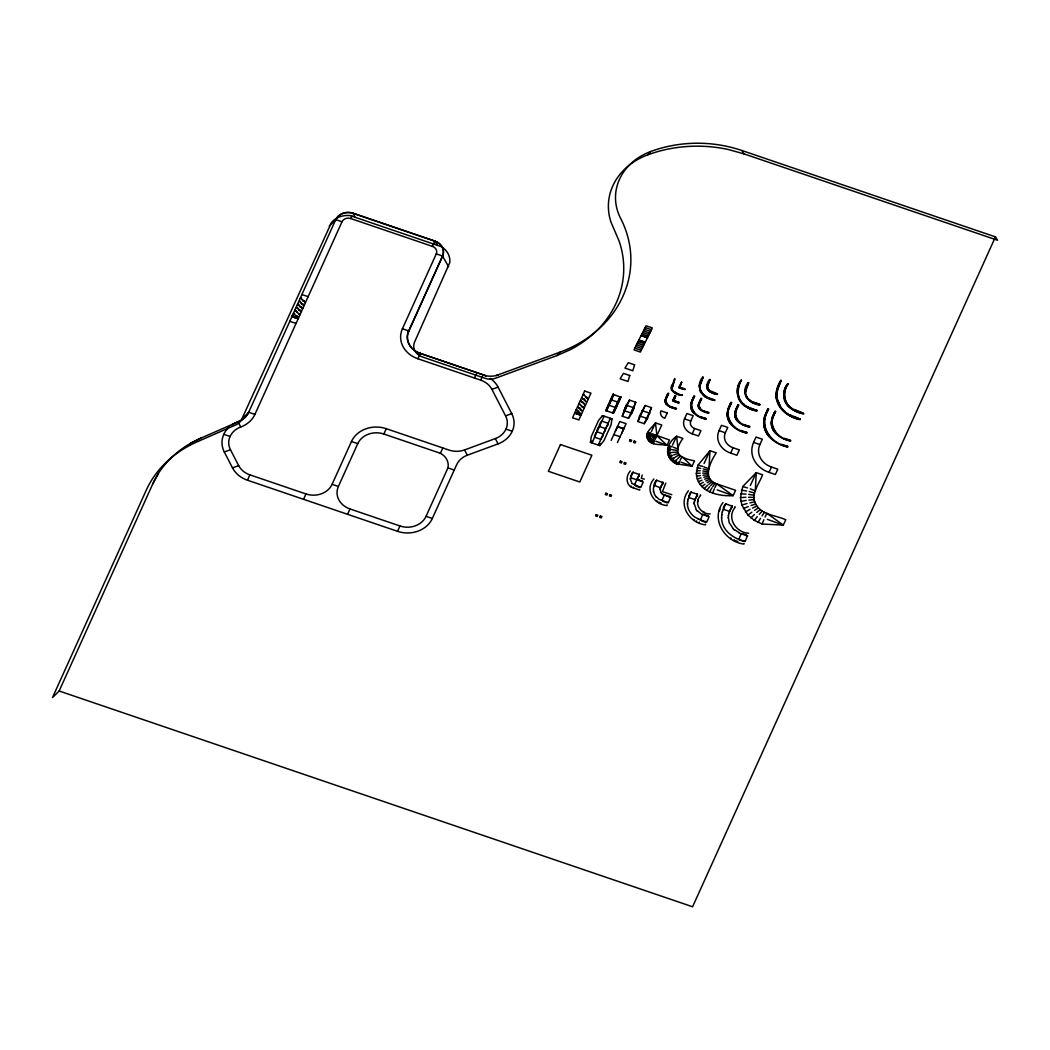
<?xml version="1.0" encoding="UTF-8"?>
<svg xmlns="http://www.w3.org/2000/svg" width="1050" height="1050" viewBox="0 0 1050 1050"><rect width="100%" height="100%" fill="white"/><g stroke="black" fill="none" stroke-linecap="round" stroke-linejoin="round"><path stroke-width="1.5" d="M668.64 445.883L671.803 446.604L667.984 447.681L670.976 449.518L667.524 451.408L671.068 452.537L668.207 455.136L672.053 455.424L669.992 458.587L673.89 458.01L672.748 461.554L676.436 460.123L676.305 463.798L692.081 466.226L694.496 460.871C678.812 457.748 672.328 453.206 682.907 438.401L676.62 436.249C665.7 443.625 663.836 457.852 676.305 463.798L679.534 461.593L678.3 464.612M594.444 437.154L600.731 439.294M594.654 436.498L594.589 435.658M594.562 436.091L595.796 432.981M596.571 432.469L595.77 433.414M596.872 431.799L603.159 433.939M597.174 431.13L597.004 430.303M596.991 430.736L598.211 427.626M598.986 427.114L598.198 428.059M599.288 426.444L605.574 428.597M599.589 425.775L599.419 424.948M599.406 425.381L600.626 422.271M601.401 421.772L600.613 422.717M602.923 435.422L601.033 438.624M601.702 421.102L607.989 423.242M602.989 434.713L603.002 435.881M603.461 433.269L605.338 430.067M605.745 410.563L606.533 410.839L613.791 394.787L613.003 394.301L605.745 410.563L613.594 413.241L620.865 396.966L620.064 396.926L612.806 412.978L614.933 410.498M605.273 429.253L605.417 430.526M605.876 427.928L607.753 424.712M608.173 404.998L616.022 407.676M607.688 423.911L607.845 425.171M610.588 399.643L618.45 402.321M613.003 394.301L620.852 397.189M614.775 410.445L617.347 405.142M617.19 405.103L619.762 399.788M619.605 399.748L620.865 396.966M631.746 482.987L630.367 478.774M630.696 477.291L630.262 479.181M630.893 476.595L630.827 475.781M630.814 476.227L632.034 473.117M632.809 472.605L632.021 473.55M631.732 483.381L640.828 487.358L643.243 482.002L630.683 477.724L633.111 471.936M634.567 484.772L639.398 474.075M635.342 485.048L635.933 486.15L639.082 487.213L640.067 486.649M637.284 478.761L639.161 475.545M637.77 479.692L638.728 479.561M639.253 476.004L639.096 474.744M642.482 481.294L641.878 480.624M653.441 488.224L654.242 485.704M654.531 494.13L653.533 491.242M662.97 482.108L660.529 487.896L654.268 485.31M654.465 484.627L654.399 483.814M654.373 484.247L655.607 481.136M656.381 480.637L655.594 481.569M654.242 485.743L656.683 479.968M670.701 497.083L668.259 502.871L658.888 499.209L656.355 496.716M660.673 491.859L660.227 488.946M660.542 487.449L660.122 489.352M660.857 486.78L662.734 483.577M661.592 493.159L660.66 492.253M661.999 500.299L664.414 494.944M662.668 482.777L662.812 484.037M662.865 494.209L670.674 497.516M663.232 494.826L661.579 493.553M667.498 502.176L666.514 502.74L663.39 501.231M665.201 495.219L669.598 496.873M669.309 496.151L669.913 496.821M698.027 518.582C692.869 517.269 687.067 510.038 687.501 503.541M687.461 504.158L687.592 501.467M687.579 501.9L688.039 499.236M688.957 497.149L688.026 499.669M689.023 496.401L688.957 495.587M688.944 496.02L690.165 492.909M690.939 492.411L690.152 493.356M697.528 493.881L695.1 499.669L688.813 497.529L691.241 491.741M696.189 509.394L694.221 503.646M694.194 504.079L694.286 502.149M694.273 502.583L694.706 500.692M695.113 499.223L694.575 501.099M695.415 498.553L697.397 495.377M697.226 494.55L697.384 495.81M700.403 519.96L706.689 522.139L709.104 516.784L701.229 513.949L697.213 510.641M698.014 518.976L700.429 519.566M701.203 519.829L701.794 520.931L704.944 522.008L705.928 521.43M702.844 514.211L700.403 519.999M703.631 514.474L704.589 514.342M708.343 516.088L707.739 515.419M747.561 535.618L745.119 541.406C733.727 538.913 721.586 530.499 721.599 517.702M721.586 518.136L721.744 514.697M721.731 515.13L722.347 511.731M723.397 508.856L722.321 512.164M723.594 508.174L723.529 507.36M723.503 507.793L724.736 504.683M725.511 504.184L724.723 505.129M732.099 505.654L729.658 511.442L723.371 509.303L725.812 503.514M732.821 528.124L729.133 522.533L728.346 517.466M728.319 518.07L728.438 515.379M728.424 515.812L728.897 513.148M729.816 511.061L728.871 513.594M729.973 510.339L731.863 507.124M731.797 506.323L731.942 507.583M738.872 532.494L734.606 529.804M739.633 539.096L740.224 540.199L744.726 541.222M741.274 533.479L738.832 539.267M746.169 534.686L742.061 533.741M746.773 535.356L746.156 535.067M651.906 433.729L669.493 440.002L667.065 445.344C660.778 443.887 651.315 446.119 647.692 439.123C644.109 432.508 652.326 427.56 655.476 422.874L661.762 425.014L655.121 439.464M667.196 504.84L667.052 505.549C654.097 504.788 644.254 489.786 653.874 479.01M705.626 524.094L705.482 524.816C689.509 523.254 677.289 504.525 688.433 490.783M696.334 473.445L698.001 465.15L709.971 450.699L716.258 452.839C710.587 461.514 701.597 479.036 716.73 483.879L735.591 490.298L733.163 495.652C718.331 496.545 697.121 491.728 696.334 473.445L700.127 473.143M710.207 513.949C701.019 514.329 692.908 503.423 700.652 495.377L700.35 494.839M744.056 543.362L743.912 544.084C724.881 541.747 710.286 519.264 722.991 502.556M727.151 414.54L728.543 407.636L730.957 402.281L731.745 402.544C721.941 414.999 732.939 431.288 747.206 432.508L746.904 433.178C737.704 431.235 727.401 425.014 727.151 414.54L727.991 414.527M734.724 414.461L735.617 410.038L738.032 404.683L738.819 404.959C730.708 414.094 739.082 426.142 749.936 426.497L749.634 427.166C743.216 425.736 734.921 422.179 734.724 414.461L735.564 414.448M748.506 407.321C741.812 404.119 756.026 410.917 757.181 410.445C754.386 411.731 749.044 408.056 745.776 406.665C736.326 401.454 734.698 388.277 741.142 380.192C737.704 387.03 735.827 398.934 744.24 404.617C736.365 399.236 736.286 387.712 741.536 380.323M756.958 410.852C742.403 409.566 731.181 392.91 741.142 380.192M748.637 533.216C736.444 532.862 725.97 518.109 735.223 507.163L734.908 506.612M750.606 400.956L748.178 398.947L752.023 401.743L759.911 404.421L759.609 405.09L751.721 402.294L745.854 396.782L744.765 390.876L748.597 382.725L745.539 392.385L745.684 389.445L748.597 382.725M759.688 404.841C748.545 404.408 739.961 392.004 748.217 382.594M740.486 497.608L742.717 486.557L756.263 472.644L762.549 474.784C759.373 483.814 750.264 493.999 755.685 504.066C761.46 514.946 775.819 515.209 785.741 519.737L783.313 525.092L762.051 524.016L754.32 520.327L747.954 515.077L741.851 505.05L740.486 497.608L745.881 497.28M763.678 423.176L764.439 417.008L767.944 408.699L768.731 408.975C757.404 424.397 770.739 444.413 788.051 446.434L787.749 447.09C776.16 444.57 764.006 436.104 763.678 423.176L764.518 423.163M771.251 423.098L772.59 416.456L775.018 411.114L775.806 411.377C766.185 423.465 776.882 439.281 790.781 440.409L790.479 441.079C781.567 439.202 771.501 433.269 771.251 423.098L772.091 423.084M790.978 415.564C781.751 411.758 800.756 418.74 800.153 419.672C789.561 417.165 778.457 410.366 776.409 398.856C772.354 396.834 786.201 367.041 778.706 386.899C777.315 389.524 777.158 393.291 776.711 395.653C776.488 390.548 778.824 385.888 780.938 381.399M800.231 419.423C782.631 417.322 769.072 396.966 780.544 381.255M792.33 408.778C819.827 419.344 789.967 411.784 786.608 404.289C781.883 398.58 783.366 387.831 788.196 383.959C782.211 391.781 783.956 403.922 792.33 408.778C783.405 403.817 782.184 391.676 788.012 383.801M802.948 413.398C788.773 412.204 777.853 396.021 787.618 383.67M590.441 442.404L591.294 436.511L598.553 420.459L602.543 415.642L611.966 418.858L611.113 424.751L603.855 440.803L599.865 445.62L590.441 442.404L590.966 440.856M639.765 489.313L639.621 490.035L633.334 487.883L633.478 487.174M699.195 522.677L699.339 521.955M737.625 541.944L737.769 541.222M623.254 413.438L626.286 405.221L629.501 400.129L635.775 402.268L631.732 413.241L628.517 418.32L622.243 416.181L623.451 413.516M660.66 503.37L660.817 502.661M658.77 502.596L658.954 501.9M696.399 521.535L696.583 520.839M734.199 539.792L734.016 540.488L736.522 540.986M647.745 154.862A125.816 107.625 2.4 0 1 728.28 149.507L743.781 153.812L997.5 240.24L995.453 236.88L741.93 150.518A119.07 101.85 2.4 0 0 650.842 151.463L647.745 154.862A66.281 56.7 2.4 0 0 611.087 222.338L619.146 241.185A112.324 96.075 2.4 0 1 570.032 349.821L556.828 355.609L495.495 378.236A13.466 11.524 2.4 0 1 485.192 378.341L422.349 356.934A13.466 11.524 2.4 0 1 414.619 341.946L449.767 262.671A20.265 17.338 2.4 0 0 441.551 246.737L350.07 215.565A20.265 17.338 2.4 0 0 331.551 222.403L241.238 420.341A13.453 11.511 2.4 0 1 236.447 424.607L197.229 441.788A108.885 93.135 2.4 0 0 146.226 490.232L52.5 697.567L59.154 690.992L152.88 483.656A102.152 87.373 2.4 0 1 200.721 438.204L237.982 421.89A20.213 17.286 2.4 0 0 248.64 412.414L335.738 219.621A13.466 11.524 2.4 0 1 353.141 213.189L434.831 241.027A13.466 11.524 2.4 0 1 442.562 256.003L408.699 330.921A20.213 17.286 2.4 0 0 420.302 353.391L483.144 374.798A26.946 23.047 2.4 0 1 486.334 376.097M633.334 487.883C625.656 485.756 625.538 476.096 630.302 470.977M665.109 400.168L667.997 393.173L668.784 393.448C662.169 400.221 668.246 408.463 676.515 408.424L676.213 409.093C671.842 407.807 664.584 406.192 665.109 400.168L665.949 400.26M676.279 392.91C668.758 388.736 680.426 395.561 682.487 395.128C679.297 395.548 672.105 393.186 671.199 388.487C681.804 357.446 664.847 411.442 674.638 379.916M682.329 395.469C677.197 394.905 669.598 391.033 671.606 385.192M690.69 404.303L693.984 395.85L694.759 396.126C686.661 405.733 695.126 417.939 706.361 418.596L706.059 419.265C698.788 417.742 689.719 413.057 690.69 404.303L691.517 404.394M705.337 396.309L702.739 394.183L708.461 397.806L714.827 399.866L714.525 400.536L704.957 396.834L700.297 391.86L699.142 385.573L703.041 377.239L699.983 385.665L700.074 388.671L699.786 385.547L703.041 377.239M714.604 400.286C703.08 399.564 694.391 386.991 702.647 377.108M698.224 405.077L701.046 398.265L701.833 398.527C695.415 404.985 701.177 412.676 709.078 412.584L708.776 413.241C704.786 411.941 697.778 410.734 698.224 405.077L699.051 405.156M708.645 390.167L717.544 393.855L717.242 394.524L709.419 391.637L707.228 389.301L706.689 386.348L709.721 379.523L707.529 386.426L708.803 390.141L707.319 386.321L710.102 379.654M717.321 394.262C709.157 394.314 703.159 386.203 709.721 379.523M637.954 421.536L639.581 415.918L645.212 405.484L651.486 407.623L647.443 418.596L644.227 423.675L637.954 421.536L645.212 405.484M679.508 387.174C689.115 389.681 685.164 390.666 678.694 387.555C686.91 371.201 675.006 398.002 681.699 382.318M656.906 501.572L657.129 500.889M693.788 520.091L694.011 519.422M730.669 538.637L730.892 537.967M651.486 407.623L644.227 423.675M631.024 486.78L631.247 486.111M592.541 441.394L592.016 442.942L604.104 416.181L603.619 416.863M598.815 443.533L598.303 445.082L610.391 418.32L609.906 419.002M599.865 445.62L600.39 444.058M407.899 333.244L442.562 256.187A13.466 11.524 2.4 0 0 434.831 241.198L353.128 213.373A13.466 11.524 2.4 0 0 335.724 219.791L329.241 226.012M653.297 443.743L654.518 440.724L652.089 443.258L652.969 439.989L649.071 441.066L651.696 438.939L648.309 440.134L650.777 437.64L647.692 439.123L650.278 436.196L646.879 434.7L650.239 434.687L647.102 433.584L650.646 433.23L647.496 432.508M712.504 493.238L714.328 488.88M762.051 524.016L763.875 519.737M720.064 509.079L719.394 511.087M292.281 316.733L292.582 316.063M292.674 316.864L292.976 316.194M293.068 316.995L293.37 316.326M293.462 317.139L293.764 316.47M293.856 317.271L294.158 316.601M294.801 314.961L295.746 315.289M298.974 305.734L299.919 306.062M301.757 299.578L302.702 299.906M294.249 317.402L294.551 316.733M294.643 317.533L294.945 316.864M295.037 317.664L295.339 316.995M295.418 317.809L295.733 317.139M295.811 317.94L296.113 317.271M296.205 318.071L296.507 317.402M298.41 313.412L297.517 312.572M296.599 318.202L296.901 317.533M296.993 318.334L297.294 317.664M300.116 311.22L301.061 311.548M302.899 305.064L303.844 305.392M297.386 318.478L297.688 317.809M297.78 318.609L298.082 317.94M490.258 378.367A26.946 23.047 2.4 0 1 498.081 387.122L511.744 413.608A26.946 23.047 2.4 0 1 498.067 443.874L467.289 455.227A20.213 17.286 2.4 0 0 456.645 464.704L432.324 518.477A26.946 23.047 2.4 0 1 397.517 531.313L247.446 480.204A26.946 23.047 2.4 0 1 232.509 467.88L224.306 451.986L230.462 449.715A20.213 17.286 2.4 0 1 240.726 427.009A26.946 23.047 2.4 0 0 254.927 414.383L342.024 221.76A6.733 5.762 2.4 0 1 350.726 218.544L432.416 246.369A6.733 5.762 2.4 0 1 436.288 253.864L442.562 256.003M350.726 218.544L351.934 215.867M247.446 480.204L249.874 474.849A20.213 17.286 2.4 0 1 238.665 465.609L230.462 449.715M303.568 499.314L305.983 493.959A20.213 17.286 2.4 0 0 332.089 484.326L338.376 486.478A20.213 17.286 2.4 0 0 349.978 508.948L399.932 525.971A20.213 17.286 2.4 0 0 426.038 516.337L432.324 518.477M432.416 246.369L434.831 241.027M332.089 484.326L351.448 441.525A26.946 23.047 2.4 0 1 386.256 428.689L449.098 450.096A20.213 17.286 2.4 0 0 464.559 449.938L495.324 438.585A20.213 17.286 2.4 0 0 505.588 415.879L511.744 413.608M505.588 415.879L491.925 389.392A20.213 17.286 2.4 0 0 480.716 380.152L417.874 358.746A26.946 23.047 2.4 0 1 402.413 328.781L436.288 253.864M338.376 486.478L357.735 443.664A20.213 17.286 2.4 0 1 383.841 434.031L440.396 453.298A16.209 13.86 2.4 0 1 447.93 467.906L454.217 470.046M347.55 514.303L349.978 508.948M383.841 434.031L386.256 428.689M417.874 358.746L420.302 353.391M397.517 531.313L399.932 525.971M440.396 453.298L442.824 447.956M474.442 378.013L476.254 373.997M480.716 380.152L482.541 376.136M426.038 516.337L447.93 467.906M575.072 413.241L575.374 412.571M577.71 407.19L578.655 407.518M581.884 397.963L582.829 398.278M575.466 413.372L575.768 412.702M575.859 413.503L576.161 412.834M576.253 413.634L576.555 412.978M576.647 413.779L576.949 413.109M577.041 413.91L577.342 413.241M577.421 414.041L577.736 413.372M581.319 405.641L580.427 404.801M585.493 396.414L584.601 395.574M577.815 414.173L578.117 413.503M578.209 414.304L578.511 413.648M578.865 412.676L580.02 412.532M583.039 403.449L584.194 403.305M578.602 414.448L578.904 413.779M578.996 414.579L579.298 413.91M579.39 414.711L579.692 414.041M579.915 413.962L581.438 413.792L581.162 414.396M579.784 414.842L580.086 414.173M581.516 410.799L582.461 411.127M585.69 401.572L586.635 401.901M580.178 414.973L580.479 414.304M580.571 415.117L580.873 414.448M611.153 440.409L619.815 421.536L626.102 423.675L617.439 442.549M622.243 416.181L629.501 400.129M628.517 418.32L635.775 402.268M669.926 406.954L670.228 406.284M670.714 407.229L671.016 406.56M673.431 401.205L675.846 395.85L675.058 395.587L672.643 400.942L678.93 403.082L679.232 402.413L672.945 400.273M671.488 407.492L671.79 406.822M674.218 401.467L674.52 400.798M672.276 407.754L672.578 407.085M675.006 401.743L675.308 401.074M644.346 479.167L641.314 478.262L642.219 475.033M673.063 408.03L673.365 407.361M675.793 402.006L676.095 401.336M673.851 408.292L674.153 407.623M676.567 402.281L676.869 401.612M674.638 408.568L674.94 407.899M677.355 402.544L677.657 401.874M675.426 408.831L675.728 408.161M678.142 402.806L678.444 402.137M684.482 418.858L686.897 413.516L693.184 415.656L690.769 421.011A6.733 5.762 2.4 0 0 694.628 428.492L700.914 430.631L698.499 435.986L692.212 433.847A13.466 11.524 2.4 0 1 684.482 418.858L690.769 421.011M671.777 494.694L662.458 491.636L665.779 483.066M692.212 433.847L694.628 428.492M699.772 417.126L700.074 416.456M702.489 411.101L702.791 410.432M700.56 417.388L700.862 416.719M703.277 411.377L703.579 410.708M701.347 417.664L701.649 416.994M704.064 411.639L704.366 410.97M702.135 417.926L702.437 417.257M704.852 411.915L705.154 411.246M702.922 418.202L703.224 417.533M705.639 412.178L705.941 411.508M703.697 418.464L703.999 417.795M706.427 412.44L706.729 411.771M704.484 418.727L704.786 418.058M707.214 412.716L707.516 412.046M705.272 419.002L705.574 418.333M707.989 412.978L708.291 412.309M719.053 430.644L721.468 425.289L727.755 427.429L725.327 432.784A13.466 11.524 2.4 0 0 733.058 447.759L739.344 449.899L736.929 455.254L730.642 453.114A20.213 17.286 2.4 0 1 719.053 430.644L725.327 432.784M730.642 453.114L733.058 447.759M740.617 431.038L740.919 430.369M743.347 425.027L743.649 424.358M741.405 431.314L741.707 430.644M744.135 425.289L744.437 424.62M742.192 431.576L742.494 430.907M744.909 425.552L745.211 424.883M742.98 431.839L743.282 431.169M745.697 425.827L745.999 425.158M743.767 432.114L744.069 431.445M746.484 426.09L746.786 425.421M744.555 432.377L744.857 431.708M747.272 426.352L747.574 425.696M745.329 432.652L745.644 431.983M748.059 426.628L748.361 425.959M746.117 432.915L746.419 432.246M748.847 426.891L749.149 426.221M753.611 442.417L756.026 437.062L762.313 439.202L759.898 444.557A20.213 17.286 2.4 0 0 771.487 467.027L777.774 469.166L775.359 474.521L769.072 472.382A26.946 23.047 2.4 0 1 753.611 442.417L759.898 444.557M769.072 472.382L771.487 467.027M781.476 444.951L781.778 444.281M784.192 438.939L784.494 438.27M782.25 445.226L782.565 444.557M784.98 439.202L785.282 438.533M783.038 445.489L783.339 444.819M785.767 439.477L786.069 438.808M783.825 445.764L784.127 445.095M786.555 439.74L786.857 439.071M784.612 446.027L784.914 445.358M787.329 440.002L787.631 439.333M785.4 446.289L785.702 445.62M788.117 440.278L788.419 439.609M786.188 446.565L786.489 445.896M788.904 440.541L789.206 439.871M786.975 446.827L787.277 446.158M789.692 440.803L789.994 440.134M995.453 236.88L692.593 906.767L59.154 690.992M634.869 348.154L634.056 349.926L640.342 352.065L652.326 327.928L646.039 325.789L637.284 343.14L634.869 348.154L641.156 350.293M704.051 463.549L709.971 450.699L708.999 468.891L703.986 466.909M750.33 485.494L756.263 472.644L755.291 490.836L750.278 488.841M651.341 431.747L655.476 422.874L656.919 435.724L667.065 445.344L655.909 441.236M672.486 445.134L676.62 436.249L678.064 449.098L673.05 447.103M615.339 431.209L617.4 426.864L623.831 428.689L617.558 426.549M621.626 433.348L623.687 429.004M680.124 460.346L681.936 456.592L692.081 466.226L680.925 462.105M714.932 487.633L716.73 483.879L733.163 495.652L717.229 489.93M765.082 517.059L766.881 513.319L783.313 525.092L767.379 519.356M152.801 483.827L157.972 474.18M709.498 492.03L711.926 487.909M758.047 522.388L760.476 518.359M712.727 486.741L715.129 483.223M762.077 515.839L764.492 512.334M602.057 416.325L602.543 415.642M611.481 419.541L611.966 418.858M650.974 442.641L652.969 439.989L649.963 441.906M674.441 462.774L676.436 460.123M706.716 490.481L709.695 486.675M754.32 520.327L757.312 516.613M653.953 438.913L656.919 435.724L651.577 434.897M677.434 459.047L680.387 455.858M710.679 485.612L713.646 482.409M759.294 514.303L762.247 511.101M556.828 355.609L560.136 352.117A119.07 101.85 2.4 0 0 620.616 218.348A59.535 50.925 2.4 0 1 650.842 151.463M753.651 402.294L759.832 404.499M750.908 408.306L757.116 410.524M794.601 409.907L796.924 410.852M794.168 416.863L800.389 419.081M704.169 488.644L707.674 485.205M242.064 418.819L248.64 412.414M750.947 517.886L754.438 514.526M708.829 484.26L712.294 481.425M756.748 512.466L760.226 509.631M671.265 460.149L673.89 458.01M701.938 486.544L704.891 484.273M747.954 515.077L751.892 512.137M678.694 387.555L685.059 389.445M653.008 438.126L656.919 435.724L651.617 436.091M675.203 457.209L679.114 454.794M707.175 482.711L711.099 480.309M754.517 510.366L758.428 507.951M647.233 438.06L650.278 436.196L646.826 435.829M693.302 412.637L693.984 412.23M730.747 424.148L731.43 423.741M737.205 420.827L737.888 420.42M731.299 424.817L731.981 424.41M768.285 435.684L768.981 435.277M774.729 432.337L775.412 431.931M768.797 436.301L769.479 435.894M775.215 432.941L775.911 432.534M769.309 436.918L769.991 436.511M700.035 484.208L703.277 482.291M745.421 511.967L750.028 509.342M666.238 404.224L666.947 403.856M692.816 411.954L693.525 411.587M699.221 408.673L699.93 408.306M730.236 423.517L730.944 423.15M736.693 420.197L737.415 419.829M767.747 435.015L768.469 434.648M774.217 431.708L774.926 431.34M190.247 443.52L200.904 438.126M668.968 456.908L672.053 455.424M705.784 481.005L710.089 479.062M752.614 508.029L756.906 506.087M698.499 481.688L701.964 480.152M729.369 422.1L730.104 421.772M736.286 419.527L737.021 419.199M729.816 422.835L730.551 422.507M766.5 432.954L767.248 432.639M773.404 430.382L774.152 430.054M766.907 433.637L767.655 433.309M773.797 431.025L774.546 430.697M767.314 434.306L768.062 433.978M692.317 411.272L693.066 410.944M743.374 508.607L748.309 506.52M232.509 467.88L238.665 465.609M560.136 352.117L496.112 375.585M491.925 389.392L498.081 387.122M665.726 403.489L666.488 403.213M691.832 410.576L692.606 410.301M698.762 408.03L699.523 407.741M728.949 421.417L729.724 421.129M735.879 418.858L736.641 418.569M766.067 432.246L766.828 431.957M772.984 429.699L773.758 429.411M652.312 437.154L656.919 435.724M673.588 454.952L678.195 453.508M697.358 479.023L700.993 477.881M704.655 479.154L709.262 477.724M751.078 505.509L755.685 504.066M728.306 419.921L729.094 419.672M735.564 418.149L736.352 417.913M728.634 420.696L729.422 420.446M765.135 430.067L765.922 429.831M772.38 428.282L773.168 428.046M765.437 430.776L766.224 430.539M772.682 428.964L773.469 428.728M765.739 431.498L766.526 431.248M782.893 409.71L785.282 411.954L780.688 407.229L777.039 398.685L780.688 407.229M741.851 505.05L747.022 503.527M698.513 407.295L699.313 407.111M691.556 409.762L692.357 409.566M728.004 419.186L728.805 419.002M735.263 417.441L736.076 417.244M771.894 426.851L772.695 426.654M764.807 429.319L765.621 429.122M772.078 427.56L772.879 427.363M646.944 436.944L650.278 436.196M667.721 453.285L671.068 452.537M696.622 476.254L700.376 475.532M703.828 477.199L708.658 476.293M749.936 502.845L754.766 501.939M727.597 417.637L728.411 417.493M735.066 416.706L735.892 416.548M727.808 418.438L728.621 418.294M764.216 427.061L765.03 426.904M771.684 426.103L772.511 425.946M764.413 427.796L765.227 427.639M764.597 428.531L765.424 428.387M740.88 501.362L746.209 500.43M665.162 401.861L665.989 401.756M665.411 402.583L666.238 402.478M690.782 407.505L691.609 407.4M698.263 406.573L699.09 406.468M691.031 408.227L691.858 408.122M691.281 408.949L692.108 408.844M727.401 416.889L728.228 416.784M734.882 415.958L735.709 415.866M764.006 426.274L764.846 426.169M771.487 425.342L772.328 425.25M641.996 410.563L649.858 413.241M639.581 415.918L647.443 418.596M771.33 423.872L772.17 423.806M771.409 424.594L772.249 424.528M672.394 452.432L677.696 452.064M702.962 475.204L708.264 474.823M748.873 500.102L754.189 499.721M690.756 406.704L691.582 406.652M727.23 415.301L728.057 415.249M734.803 415.209L735.63 415.157M727.309 416.115L728.149 416.062M763.77 423.964L764.597 423.911M763.849 424.725L764.676 424.673M763.928 425.473L764.767 425.421M746.629 396.506C748.506 400.982 744.371 390.574 745.854 395.128M665.136 401.021L665.976 401.008M690.729 405.904L691.569 405.891M698.237 405.825L699.077 405.812M667.616 449.531L670.976 449.518M696.465 470.623L700.245 470.741M702.739 473.091L708.107 473.314M748.571 497.241L753.953 497.464M690.703 405.103L691.543 405.142M727.217 412.952L728.057 412.991M734.751 413.7L735.591 413.739M727.178 413.766L728.017 413.805M763.783 420.866L764.623 420.906M771.33 421.601L772.157 421.641M763.757 421.614L764.597 421.654M771.291 422.323L772.131 422.363M763.717 422.376L764.558 422.415M740.657 493.841L746.025 494.117M727.256 412.191L728.096 412.269M734.79 412.952L735.63 413.044M764.124 418.583L764.964 418.674M771.645 419.409L772.485 419.501M771.501 420.131L772.341 420.21M763.822 420.066L764.663 420.158M771.356 420.84L772.196 420.919M697.029 467.841L700.717 468.379M672.315 449.728L677.657 450.555M702.831 470.991L708.186 471.817M748.703 494.392L754.058 495.206M764.282 417.795L765.109 417.926M763.98 419.278L764.82 419.409M690.9 403.528L691.727 403.659M727.571 410.629L728.398 410.76M734.934 412.217L735.761 412.348M727.414 411.429L728.241 411.561M741.405 490.14L746.655 491.006M764.439 417.008L765.266 417.191M771.816 418.609L772.629 418.792M727.729 409.867L728.543 410.051M735.092 411.469L735.906 411.652M691.123 402.754L691.937 402.938M698.421 404.342L699.234 404.526M665.346 399.354L666.159 399.525M698.001 465.15L702.739 466.41M703.251 468.917L708.474 470.334M749.28 491.571L754.504 492.988M765.253 414.776L766.067 414.999M772.328 417.191L773.128 417.414M764.991 415.538L765.791 415.748M772.078 417.887L772.879 418.11M764.715 416.286L765.516 416.509M728.28 408.358L729.081 408.581M735.354 410.76L736.155 410.983M727.991 409.146L728.792 409.369M691.346 401.979L692.134 402.202M485.651 375.69L417.887 352.603M742.717 486.557L747.442 487.896M335.738 219.621L342.024 221.76M645.225 327.561L651.512 329.7M644.411 329.293L650.698 331.433M643.611 330.96L649.898 333.099M642.81 332.574L649.097 334.714M642.023 334.123L648.309 336.262M638.085 341.591L644.359 343.731M637.284 343.14L643.571 345.279M636.497 344.754L642.771 346.894M635.683 346.434L641.97 348.574M796.845 410.931L803.106 413.07M767.642 409.369L768.429 409.644M774.716 411.784L775.504 412.046M767.34 410.038L768.128 410.314M774.414 412.453L775.202 412.716M767.038 410.708L767.826 410.97M774.112 413.123L774.9 413.385M766.736 411.377L767.524 411.639M773.811 413.792L774.585 414.054M766.434 412.046L767.222 412.309M773.509 414.461L774.283 414.724M766.133 412.716L766.92 412.978M773.207 415.117L773.981 415.393M765.831 413.385L766.618 413.648M772.905 415.787L773.679 416.062M765.529 414.054L766.316 414.317M772.59 416.456L773.378 416.732M730.656 402.951L731.443 403.213M737.73 405.352L738.517 405.628M730.354 403.62L731.141 403.883M737.428 406.022L738.216 406.298M730.052 404.289L730.839 404.552M737.126 406.691L737.914 406.967M729.75 404.959L730.538 405.221M736.824 407.361L737.612 407.636M729.448 405.628L730.236 405.891M736.522 408.03L737.31 408.306M729.146 406.298L729.934 406.56M736.221 408.699L737.008 408.962M728.844 406.967L729.632 407.229M735.919 409.369L736.706 409.631M728.543 407.636L729.33 407.899M735.617 410.038L736.404 410.301M693.683 396.519L694.457 396.795M700.744 398.934L701.531 399.197M693.381 397.189L694.155 397.464M700.442 399.604L701.229 399.866M693.066 397.858L693.853 398.134M700.14 400.273L700.928 400.536M692.764 398.527L693.551 398.803M699.838 400.942L700.626 401.205M692.462 399.197L693.249 399.473M699.536 401.612L700.324 401.874M692.16 399.866L692.947 400.142M699.234 402.281L700.022 402.544M691.858 400.536L692.646 400.811M698.933 402.951L699.72 403.213M691.556 401.205L692.344 401.481M698.631 403.62L699.418 403.883M667.695 393.842L668.482 394.117M674.756 396.257L675.544 396.519M667.393 394.511L668.181 394.787M674.454 396.926L675.242 397.189M667.091 395.181L667.866 395.456M674.153 397.596L674.94 397.858M666.789 395.85L667.564 396.126M673.851 398.265L674.638 398.527M666.488 396.519L667.262 396.795M673.549 398.934L674.336 399.197M666.186 397.189L666.96 397.464M673.247 399.604L674.034 399.866M665.871 397.858L666.658 398.134M665.569 398.527L666.356 398.803M301.862 294.525L308.149 296.664M402.413 328.781L408.699 330.921M626.286 405.221L634.148 407.886M625.984 405.891L626.771 406.153M633.058 408.292L633.846 408.555M625.682 406.56L626.469 406.822M632.756 408.962L633.544 409.224M625.38 407.216L626.168 407.492M632.454 409.631L633.242 409.894M625.078 407.886L625.866 408.161M632.153 410.301L632.94 410.563M300.536 297.859L301.429 298.699M301.639 298.226L300.274 298.463M624.776 408.555L625.564 408.831M631.851 410.97L632.638 411.233M624.474 409.224L625.262 409.5M631.549 411.639L632.336 411.902M303.082 300.261L302.807 300.864L304.342 300.694L303.03 300.786M586.963 397.149L585.598 397.373L586.753 397.622M624.173 409.894L624.96 410.169M631.247 412.309L632.034 412.571M623.871 410.563L631.732 413.241M300.248 301.311L298.882 301.534M583.209 398.646L582.934 399.249L584.469 399.079L583.157 399.171M301.691 303.345L301.416 303.949L302.951 303.765L301.639 303.87M585.585 400.221L584.207 400.457L585.362 400.693M297.767 304.014L298.646 304.854M298.856 304.382L297.491 304.618M581.818 401.717L581.543 402.321L583.078 402.15L581.766 402.242M300.3 306.416L300.024 307.02L301.56 306.849L300.248 306.941M297.465 307.466L296.1 307.689M298.909 309.501L298.633 310.091L300.169 309.921L298.856 310.012M582.803 406.376L581.424 406.599L582.579 406.849M294.984 310.17L295.864 311.01M296.074 310.537L294.709 310.761M579.036 407.873L578.76 408.476L580.296 408.306L578.983 408.398M581.411 409.461L580.033 409.684L581.188 409.92M293.593 313.241L294.473 314.081M294.683 313.622L293.317 313.845M577.644 410.957L577.369 411.561L578.904 411.377L577.592 411.469M296.126 315.643L295.851 316.247L297.386 316.076L296.074 316.168M292.189 315.932L298.476 318.071M574.98 412.44L581.267 414.579M292.044 316.26L298.318 318.399M574.836 412.768L581.109 414.908M291.887 316.601L298.174 318.741M574.678 413.109L580.965 415.249M289.774 321.287L296.061 323.426M613.896 434.634L620.183 436.774M505.982 429.109L512.269 431.248M633.097 472.369L639.384 474.508M656.67 480.401L662.944 482.541M691.228 492.174L697.515 494.314M725.786 503.947L732.073 506.087M638.715 479.955L641.852 481.071M704.576 514.736L707.713 515.852M747.534 536.051L738.859 532.888M351.448 441.525L357.735 443.664M254.927 414.383L248.653 412.243A20.213 17.286 2.4 0 1 237.996 421.719A26.946 23.047 2.4 0 0 231.998 424.791M223.794 434.346L230.068 436.485M249.874 474.849L305.983 493.959M785.151 411.994L787.999 413.923M744.096 404.657L746.274 406.087M732.808 528.504L734.593 530.237M662.76 500.955L663.364 501.664M702.831 511.481L703.92 511.809M747.219 397.766L748.348 398.934M696.176 509.788L697.187 511.074M702.909 394.157L699.878 388.605M672.341 389.812L673.457 391.125M654.504 494.524L656.342 497.162M434.831 241.198L437.299 244.702M697.843 501.808L697.922 500.181M442.562 256.187L448.639 266.687M741.93 150.518L743.781 153.812M495.324 438.585L498.067 443.874M464.559 449.938L467.289 455.227M237.996 421.719L240.726 427.009M353.128 213.373L354.782 216.589M776.711 395.653L777.236 398.751M745.329 392.293L745.684 393.789M653.428 488.617L653.507 491.676M498.592 374.811A20.213 17.286 2.4 0 1 483.131 374.981M420.289 353.574A20.213 17.286 2.4 0 1 408.699 331.091M224.306 451.986A26.946 23.047 2.4 0 1 229.412 426.799M629.751 375.519L627.966 381.465L620.104 378.801L623.464 373.38L629.751 375.519M634.581 364.822L632.796 370.768L624.947 368.091L628.294 362.67L634.581 364.822M296.244 311.364L297.229 312.401L296.244 311.364M297.636 308.293L298.62 309.317L297.636 308.293M300.418 302.137L301.402 303.174L300.418 302.137M297.399 316.851L298.384 317.887L297.399 316.851M298.791 313.779L299.775 314.803L298.791 313.779M301.573 307.624L302.558 308.647L301.573 307.624M304.342 301.468L305.34 302.505L304.342 301.468M560.464 444.544L548.376 471.292L579.797 482.002L591.885 455.241L560.464 444.544M584.653 391.033L572.565 417.782L578.852 419.934L590.94 393.173L584.653 391.033M576.371 409.749L577.369 410.773L576.371 409.749M579.154 403.594L580.138 404.631L579.154 403.594M580.545 400.523L581.529 401.546L580.545 400.523M583.327 394.367L584.312 395.391L583.327 394.367M582.96 407.203L583.944 408.24L582.96 407.203M584.351 404.132L585.336 405.156L584.351 404.132M587.134 397.976L588.118 399.013L587.134 397.976M613.357 394.367L606.296 410.668L613.357 394.367M620.314 396.913L613.056 412.965L620.314 396.913M596.229 514.618L595.626 515.957L597.201 516.482L597.804 515.143L596.229 514.618M605.903 493.211L605.299 494.55L606.874 495.088L607.477 493.749L605.903 493.211M620.419 461.108L619.815 462.446L621.39 462.984L621.994 461.646L620.419 461.108M630.105 439.701L629.488 441.039L631.063 441.577L631.667 440.239L630.105 439.701M600.311 516.009L599.707 517.348L601.283 517.873L601.886 516.534L600.311 516.009M609.997 494.602L609.394 495.941L610.956 496.479L611.559 495.141L609.997 494.602M624.514 462.499L623.897 463.837L625.472 464.376L626.076 463.037L624.514 462.499M634.187 441.092L633.583 442.431L635.145 442.969L635.749 441.63L634.187 441.092M667.196 412.978L664.781 418.333A6.733 5.762 2.4 0 1 660.923 410.839L667.196 412.978M647.522 337.759L641.235 335.619L647.522 337.759M645.146 342.234L638.859 340.108L645.146 342.234"/></g></svg>
